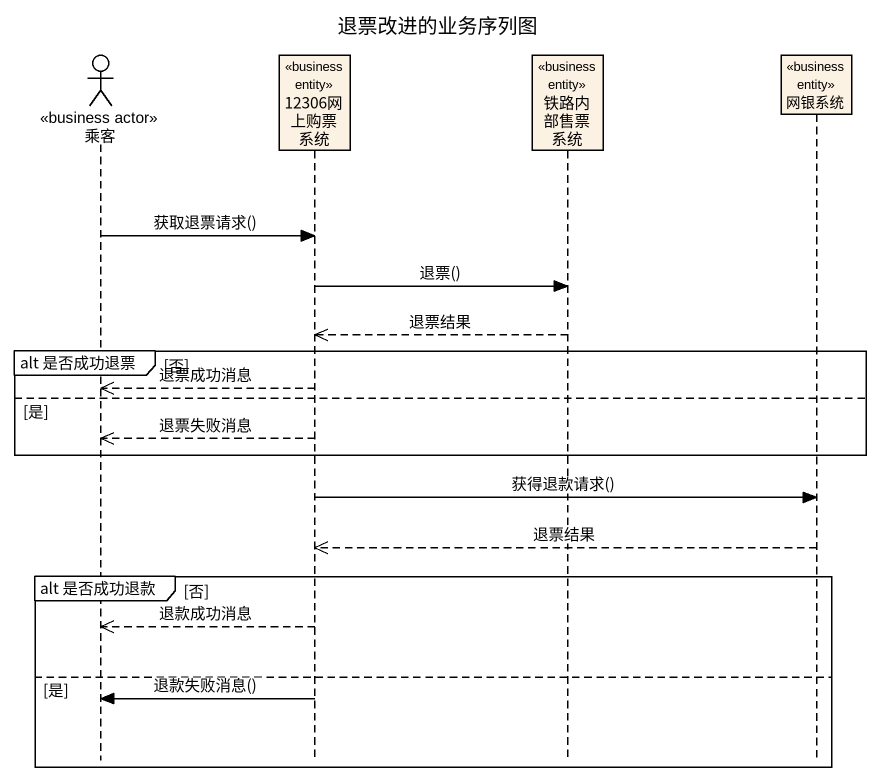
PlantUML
@startuml
title 退票改进的业务序列图
hide footbox
actor 乘客 <<business actor>>
participant "12306网上购票系统" as o12306网上购票系统 <<business entity>> #FCF2E3
participant 铁路内部售票系统 <<business entity>> #FCF2E3
participant 网银系统 <<business entity>> #FCF2E3

乘客 -> o12306网上购票系统 : 获取退票请求()
o12306网上购票系统 -> 铁路内部售票系统 : 退票()
铁路内部售票系统 -->> o12306网上购票系统 : 退票结果
group alt 是否成功退票 [否]
  o12306网上购票系统 -->> 乘客 : 退票成功消息
else 是
  o12306网上购票系统 -->> 乘客 : 退票失败消息
end
o12306网上购票系统 -> 网银系统 : 获得退款请求()
网银系统 -->> o12306网上购票系统 : 退票结果
group alt 是否成功退款 [否]
  o12306网上购票系统 -->> 乘客 : 退款成功消息
else 是
  o12306网上购票系统 -> 乘客 : 退款失败消息()
end
@enduml
